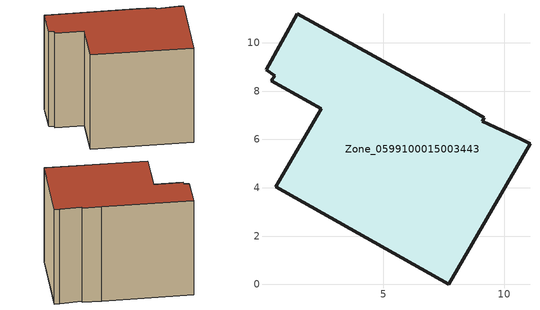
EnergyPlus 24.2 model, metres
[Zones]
Zone_0599100015003443
 floor ground (C_G): 1.43,11.21 7.82,7.68 9.18,6.9 9.1,6.76 10.71,6.02 11.07,5.81 7.71,0 0.55,4.03 2.43,7.28 0.35,8.42 0.5,8.63 0.14,8.87 z0.83
 wall outside (C_F): 0.55,4.03 7.71,0 11.07,5.81 10.71,6.02 9.1,6.76 9.18,6.9 7.82,7.68 1.43,11.21 0.14,8.87 0.5,8.63 0.35,8.42 2.43,7.28 0.55,4.03 z0.83:9.35
 roof outside (C_R): 1.43,11.21 0.14,8.87 0.5,8.63 0.35,8.42 2.43,7.28 0.55,4.03 7.71,0 11.07,5.81 10.71,6.02 9.1,6.76 9.18,6.9 7.82,7.68 z9.35
[BUILDING]
Pand.0599100015003443: North Axis=0; Terrain=City; Loads Convergence Tolerance Value=0.04; Temperature Convergence Tolerance Value=0.4; Solar Distribution=FullExterior; Maximum Number of Warmup Days=25; Minimum Number of Warmup Days=1
[Site:Location]
Rotterdam.The.Hague.AP_ZH_NLD Design_Conditions: Latitude=51.96; Longitude=4.45; Time Zone=1; Elevation=-4.5
[SITE:GROUNDTEMPERATURE:BUILDINGSURFACE]
18, 18, 18, 18, 18, 18, 18, 18, 18, 18, 18, 18
[MATERIAL] Thermal Absorptance=0.9; Solar Absorptance=0.7; Visible Absorptance=0.7
Name | Roughness | Thickness | Conductivity | Density | Specific Heat
G.TC.1965-1974 | MediumSmooth | 0.15 | 0.882353 | 540 | 1210
F.TC.1965-1974 | Rough | 0.3 | 0.697674 | 1920 | 840
R.TC.1965-1974 | MediumRough | 0.2 | 0.232558 | 1500 | 1000
[CONSTRUCTION]
C_G: G.TC.1965-1974
C_F: F.TC.1965-1974
C_R: R.TC.1965-1974
[ZONE]
Zone_0599100015003443: Type=1; Multiplier=1; Ceiling Height=Autocalculate; Volume=Autocalculate; Floor Area=autocalculate; Part of Total Floor Area=Yes
[ZONEINFILTRATION:DESIGNFLOWRATE]
Infil_Zone_0599100015003443: Zone or ZoneList or Space or SpaceList=Zone_0599100015003443; Schedule=AlwaysOn; Design Flow Rate Calculation Method=Flow/Area; Flow Rate per Floor Area=0.003; Constant Term Coefficient=1; Temperature Term Coefficient=0; Velocity Term Coefficient=0; Velocity Squared Term Coefficient=0
[HVACTEMPLATE:ZONE:IDEALLOADSAIRSYSTEM]
Zone_0599100015003443: Maximum Heating Supply Air Temperature=50; Minimum Cooling Supply Air Temperature=13; Maximum Heating Supply Air Humidity Ratio=0.0156; Minimum Cooling Supply Air Humidity Ratio=0.0077; Heating Limit=NoLimit; Cooling Limit=NoLimit; Dehumidification Control Type=ConstantSensibleHeatRatio; Cooling Sensible Heat Ratio=0.7; Dehumidification Setpoint=60; Humidification Control Type=None; Humidification Setpoint=30; Outdoor Air Method=None; Outdoor Air Flow Rate per Person=0.00944; Outdoor Air Flow Rate per Zone Floor Area=0; Outdoor Air Flow Rate per Zone=0; Demand Controlled Ventilation Type=None; Outdoor Air Economizer Type=NoEconomizer; Heat Recovery Type=None; Sensible Heat Recovery Effectiveness=0.7; Latent Heat Recovery Effectiveness=0.65
[ZONECONTROL:THERMOSTAT]
ThermostatControl_Zone_0599100015003443: Zone or ZoneList=Zone_0599100015003443; Control Type Schedule=DualSetpointControlType; Control 1=Thermostat_Zone_0599100015003443; Temperature Difference Between Cutout And Setpoint=0
[THERMOSTATSETPOINT:DUALSETPOINT]
Thermostat_Zone_0599100015003443: Heating Setpoint Temperature Schedule=HeatingSetpoint_Zone_0599100015003443; Cooling Setpoint Temperature Schedule=CoolingSetpoint_Zone_0599100015003443
[SCHEDULE:COMPACT]
HeatingSetpoint_Zone_0599100015003443: Through: 12/31, For: AllDays, Until: 24:00, 21
CoolingSetpoint_Zone_0599100015003443: Through: 12/31, For: AllDays, Until: 24:00, 24
DualSetpointControlType: Through: 12/31, For: AllDays, Until: 24:00, 4
AlwaysOn: Through: 12/31, For: AllDays, Until: 24:00, 1
